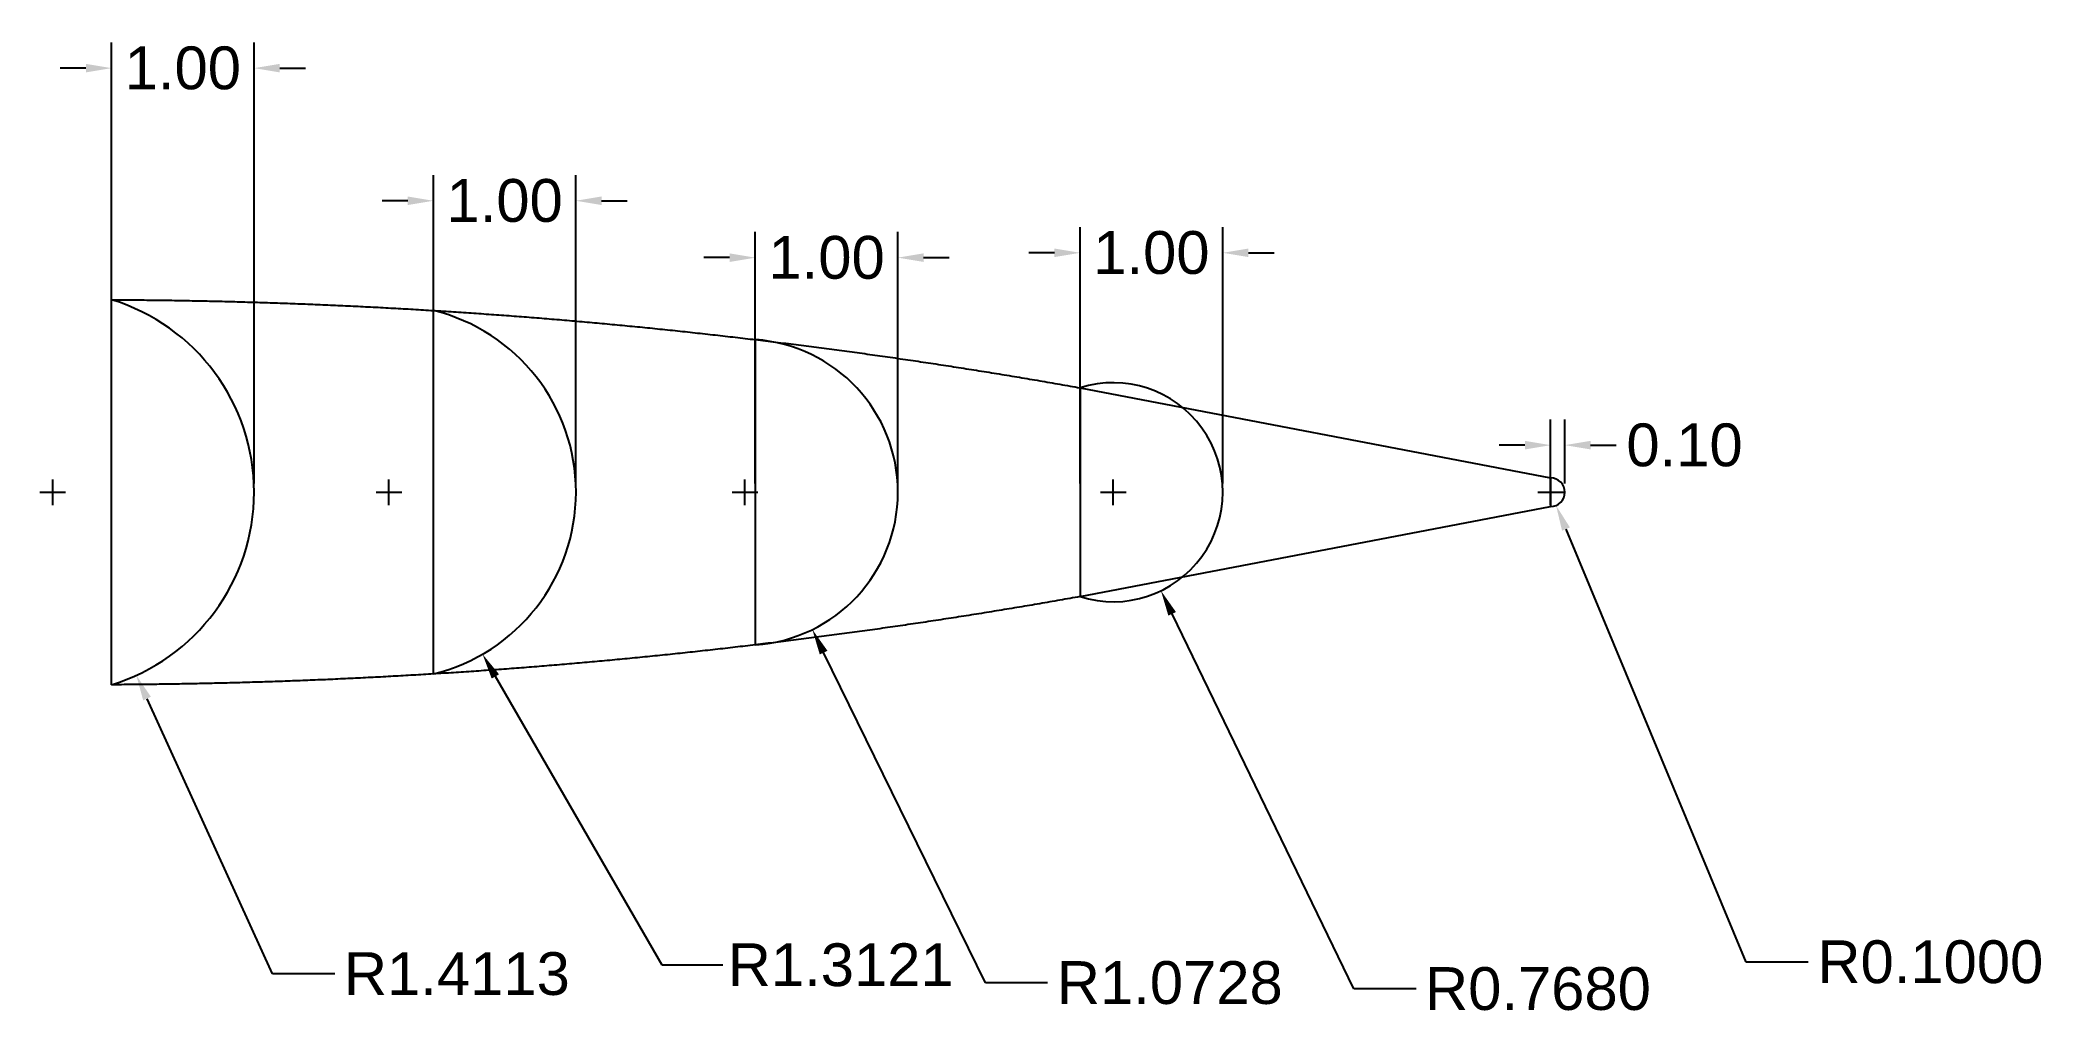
# Model space of a CAD drawing. Header units: inches. Extents: x 24.9 to 39, y 9.1 to 15.9.
import ezdxf

# ---------------------------------------------------------------- set-up
doc = ezdxf.new("R2010")
doc.units = ezdxf.units.IN
doc.header["$MEASUREMENT"] = 0
doc.layers.add('Anotari', color=40, linetype='Continuous')
doc.layers.add('Cadru', color=1, linetype='Continuous')
doc.styles.get("Standard").update_dxf_attribs({"font": 'arial.ttf'})
doc.dimstyles.get("Standard").update_dxf_attribs({"dimtxt": 0.18, "dimasz": 0.18, "dimexe": 0.18, "dimexo": 0.0625, "dimgap": 0.09, "dimtad": 0, "dimtih": 1, "dimtoh": 1, "dimdec": 4, "dimzin": 0, "dimdsep": 46, "dimtxsty": 'Standard', "dimcen": 0.09, "dimadec": 0, "dimazin": 0, "dimtfac": 1, "dimtdec": 4, "dimtofl": 0, "dimtmove": 0, "dimatfit": 3, "dimfxl": 1, "dimtolj": 1, "dimtzin": 0, "dimarcsym": 0})

# ---------------------------------------------------------------- blocks, each defined once
blk = doc.blocks.new('*D12')
at = {"layer": 'Anotari', "color": 0, "lineweight": -2, "transparency": 16777216}
for p, q in [((25.425, 12.808), (25.425, 15.9)), ((26.425, 12.808), (26.425, 15.9)), ((25.245, 15.72), (25.065, 15.72)), ((26.605, 15.72), (26.785, 15.72))]:
    blk.add_line(p, q, dxfattribs=at)
at = {"layer": 'Anotari', "color": 0, "transparency": 16777216}
for points in [[(25.245, 15.75), (25.245, 15.69), (25.425, 15.72)], [(26.605, 15.75), (26.605, 15.69), (26.425, 15.72)]]:
    blk.add_solid(points, dxfattribs=at)
at = {"layer": 'Defpoints', "color": 0, "transparency": 16777216}
for p in [(26.425, 15.72), (25.425, 12.746, 2.7), (26.425, 12.746, 2.7)]:
    blk.add_point(p, dxfattribs=at)
at = {"layer": 'Anotari', "color": 0, "transparency": 16777216, "insert": (25.925, 15.72), "char_height": 0.3, "attachment_point": 5}
blk.add_mtext('\\A1;1.00', dxfattribs=at)
blk = doc.blocks.new('*D13')
at = {"layer": 'Anotari', "color": 0, "lineweight": -2, "transparency": 16777216}
for p, q in [((27.682, 12.808), (27.682, 14.97)), ((28.682, 12.808), (28.682, 14.97)), ((27.502, 14.79), (27.322, 14.79)), ((28.862, 14.79), (29.042, 14.79))]:
    blk.add_line(p, q, dxfattribs=at)
at = {"layer": 'Anotari', "color": 0, "transparency": 16777216}
for points in [[(27.502, 14.82), (27.502, 14.76), (27.682, 14.79)], [(28.862, 14.82), (28.862, 14.76), (28.682, 14.79)]]:
    blk.add_solid(points, dxfattribs=at)
at = {"layer": 'Defpoints', "color": 0, "transparency": 16777216}
for p in [(28.682, 14.79), (27.682, 12.746, 2.301), (28.682, 12.746, 2.301)]:
    blk.add_point(p, dxfattribs=at)
at = {"layer": 'Anotari', "color": 0, "transparency": 16777216, "insert": (28.182, 14.79), "char_height": 0.3, "attachment_point": 5}
blk.add_mtext('\\A1;1.00', dxfattribs=at)
blk = doc.blocks.new('*D14')
at = {"layer": 'Anotari', "color": 0, "lineweight": -2, "transparency": 16777216}
for p, q in [((29.94, 12.808), (29.94, 14.571)), ((30.94, 12.808), (30.94, 14.571)), ((29.76, 14.391), (29.58, 14.391)), ((31.12, 14.391), (31.3, 14.391))]:
    blk.add_line(p, q, dxfattribs=at)
at = {"layer": 'Anotari', "color": 0, "transparency": 16777216}
for points in [[(29.76, 14.421), (29.76, 14.361), (29.94, 14.391)], [(31.12, 14.421), (31.12, 14.361), (30.94, 14.391)]]:
    blk.add_solid(points, dxfattribs=at)
at = {"layer": 'Defpoints', "color": 0, "transparency": 16777216}
for p in [(30.94, 14.391), (29.94, 12.746, 1.902), (30.94, 12.746, 1.902)]:
    blk.add_point(p, dxfattribs=at)
at = {"layer": 'Anotari', "color": 0, "transparency": 16777216, "insert": (30.44, 14.391), "char_height": 0.3, "attachment_point": 5}
blk.add_mtext('\\A1;1.00', dxfattribs=at)
blk = doc.blocks.new('*D15')
at = {"layer": 'Anotari', "color": 0, "lineweight": -2, "transparency": 16777216}
for p, q in [((32.218, 12.808), (32.218, 14.605)), ((33.218, 12.808), (33.218, 14.605)), ((32.038, 14.425), (31.858, 14.425)), ((33.398, 14.425), (33.578, 14.425))]:
    blk.add_line(p, q, dxfattribs=at)
at = {"layer": 'Anotari', "color": 0, "transparency": 16777216}
for points in [[(32.038, 14.455), (32.038, 14.395), (32.218, 14.425)], [(33.398, 14.455), (33.398, 14.395), (33.218, 14.425)]]:
    blk.add_solid(points, dxfattribs=at)
at = {"layer": 'Defpoints', "color": 0, "transparency": 16777216}
for p in [(33.218, 14.425), (32.218, 12.746, 1.5), (33.218, 12.746, 1.5)]:
    blk.add_point(p, dxfattribs=at)
at = {"layer": 'Anotari', "color": 0, "transparency": 16777216, "insert": (32.718, 14.425), "char_height": 0.3, "attachment_point": 5}
blk.add_mtext('\\A1;1.00', dxfattribs=at)
blk = doc.blocks.new('*D16')
at = {"layer": 'Anotari', "color": 0, "lineweight": -2, "transparency": 16777216}
for p, q in [((35.518, 12.808), (35.518, 13.256)), ((35.618, 12.808), (35.618, 13.256)), ((35.338, 13.076), (35.158, 13.076)), ((35.798, 13.076), (35.978, 13.076))]:
    blk.add_line(p, q, dxfattribs=at)
at = {"layer": 'Anotari', "color": 0, "transparency": 16777216}
for points in [[(35.338, 13.106), (35.338, 13.046), (35.518, 13.076)], [(35.798, 13.106), (35.798, 13.046), (35.618, 13.076)]]:
    blk.add_solid(points, dxfattribs=at)
at = {"layer": 'Defpoints', "color": 0, "transparency": 16777216}
for p in [(35.618, 13.076), (35.518, 12.746, 1.5), (35.618, 12.746, 1.5)]:
    blk.add_point(p, dxfattribs=at)
at = {"layer": 'Anotari', "color": 0, "transparency": 16777216, "insert": (36.457, 13.076), "char_height": 0.3, "attachment_point": 5}
blk.add_mtext('\\A1;0.10', dxfattribs=at)
blk = doc.blocks.new('*D17')
at = {"layer": 'Anotari', "color": 0, "lineweight": -2, "transparency": 16777216}
for p, q in [((25.013, 12.656), (25.013, 12.836)), ((24.923, 12.746), (25.103, 12.746)), ((26.555, 9.368), (25.674, 11.298)), ((26.99, 9.368), (26.555, 9.368))]:
    blk.add_line(p, q, dxfattribs=at)
at = {"layer": 'Anotari', "color": 0, "transparency": 16777216}
blk.add_solid([(25.701, 11.311), (25.647, 11.286), (25.599, 11.462)], dxfattribs=at)
at = {"layer": 'Defpoints', "color": 0, "transparency": 16777216}
for p in [(25.013, 12.746, 2.7), (25.599, 11.462, 2.7)]:
    blk.add_point(p, dxfattribs=at)
at = {"layer": 'Anotari', "color": 0, "transparency": 16777216, "insert": (27.847, 9.368), "char_height": 0.3, "attachment_point": 5}
blk.add_mtext('\\A1;R1.4113', dxfattribs=at)
blk = doc.blocks.new('*D18')
at = {"layer": 'Anotari', "color": 0, "lineweight": -2, "transparency": 16777216}
for p, q in [((27.37, 12.656), (27.37, 12.836)), ((27.28, 12.746), (27.46, 12.746)), ((29.286, 9.43), (28.117, 11.454)), ((29.712, 9.43), (29.286, 9.43))]:
    blk.add_line(p, q, dxfattribs=at)
at = {"layer": 'Anotari', "color": 0, "transparency": 16777216}
blk.add_solid([(28.143, 11.469), (28.091, 11.439), (28.027, 11.61)], dxfattribs=at)
at = {"layer": 'Defpoints', "color": 0, "transparency": 16777216}
for p in [(27.37, 12.746, 2.301), (28.027, 11.61, 2.301)]:
    blk.add_point(p, dxfattribs=at)
at = {"layer": 'Anotari', "color": 0, "transparency": 16777216, "insert": (30.539, 9.43), "char_height": 0.3, "attachment_point": 5}
blk.add_mtext('\\A1;R1.3121', dxfattribs=at)
blk = doc.blocks.new('*D19')
at = {"layer": 'Anotari', "color": 0, "lineweight": -2, "transparency": 16777216}
for p, q in [((29.867, 12.656), (29.867, 12.836)), ((29.777, 12.746), (29.957, 12.746)), ((31.555, 9.305), (30.419, 11.621)), ((31.99, 9.305), (31.555, 9.305))]:
    blk.add_line(p, q, dxfattribs=at)
at = {"layer": 'Anotari', "color": 0, "transparency": 16777216}
blk.add_solid([(30.446, 11.634), (30.392, 11.608), (30.34, 11.783)], dxfattribs=at)
at = {"layer": 'Defpoints', "color": 0, "transparency": 16777216}
for p in [(29.867, 12.746, 1.902), (30.34, 11.783, 1.902)]:
    blk.add_point(p, dxfattribs=at)
at = {"layer": 'Anotari', "color": 0, "transparency": 16777216, "insert": (32.847, 9.305), "char_height": 0.3, "attachment_point": 5}
blk.add_mtext('\\A1;R1.0728', dxfattribs=at)
blk = doc.blocks.new('*D20')
at = {"layer": 'Anotari', "color": 0, "lineweight": -2, "transparency": 16777216}
for p, q in [((32.45, 12.656), (32.45, 12.836)), ((32.36, 12.746), (32.54, 12.746)), ((34.138, 9.263), (32.864, 11.893)), ((34.574, 9.263), (34.138, 9.263))]:
    blk.add_line(p, q, dxfattribs=at)
at = {"layer": 'Anotari', "color": 0, "transparency": 16777216}
blk.add_solid([(32.89, 11.906), (32.837, 11.88), (32.785, 12.055)], dxfattribs=at)
at = {"layer": 'Defpoints', "color": 0, "transparency": 16777216}
for p in [(32.45, 12.746, 1.5), (32.785, 12.055, 1.5)]:
    blk.add_point(p, dxfattribs=at)
at = {"layer": 'Anotari', "color": 0, "transparency": 16777216, "insert": (35.429, 9.263), "char_height": 0.3, "attachment_point": 5}
blk.add_mtext('\\A1;R0.7680', dxfattribs=at)
blk = doc.blocks.new('*D21')
at = {"layer": 'Anotari', "color": 0, "lineweight": -2, "transparency": 16777216}
for p, q in [((35.518, 12.656), (35.518, 12.836)), ((35.428, 12.746), (35.608, 12.746)), ((36.89, 9.451), (35.626, 12.487)), ((37.325, 9.451), (36.89, 9.451))]:
    blk.add_line(p, q, dxfattribs=at)
at = {"layer": 'Anotari', "color": 0, "transparency": 16777216}
blk.add_solid([(35.653, 12.499), (35.598, 12.476), (35.556, 12.653)], dxfattribs=at)
at = {"layer": 'Defpoints', "color": 0, "transparency": 16777216}
for p in [(35.518, 12.746, 1.5), (35.556, 12.653, 1.5)]:
    blk.add_point(p, dxfattribs=at)
at = {"layer": 'Anotari', "color": 0, "transparency": 16777216, "insert": (38.181, 9.451), "char_height": 0.3, "attachment_point": 5}
blk.add_mtext('\\A1;R0.1000', dxfattribs=at)

msp = doc.modelspace()

# ---------------------------------------------------------------- linework, layer by layer
msp.add_line((35.51804, 12.74581, 1.49957), (35.61804, 12.74581, 1.49957))
at = {"layer": 'Cadru'}
for p, q in [((27.68245, 11.47138, 2.30108), (27.68245, 14.02024, 2.30108)), ((29.94025, 11.67547, 1.90216), (29.94025, 13.81614, 1.90216))]:
    msp.add_line(p, q, dxfattribs=at)
at = {"layer": 'Cadru', "extrusion": (-1, 5.07295e-11, 9.25308e-17)}
msp.add_line((32.21804, 13.47797, 1.49971), (32.21804, 12.01365, 1.49971), dxfattribs=at)
at = {"layer": 'Cadru', "extrusion": (-4.29357e-05, -7.68886e-11, -1)}
for p, q in [((32.21804, 13.47797, 1.49971), (32.21804, 12.01365, 1.49971)), ((32.21804, 13.47797, 1.49971), (35.51804, 12.84581, 1.49957)), ((35.51804, 12.84581, 1.49957), (35.51804, 12.64581, 1.49957)), ((32.21804, 12.01365, 1.49971), (35.51804, 12.64581, 1.49957))]:
    msp.add_line(p, q, dxfattribs=at)
at = {"layer": 'Cadru', "extrusion": (1, 1.7356e-13, -2.70008e-26)}
msp.add_line((35.51804, 12.84581, 1.49957), (35.51804, 12.64581, 1.49957), dxfattribs=at)
at = {"layer": 'Cadru'}
for centre, radius, start, end in [((25.0134, 12.74581, 2.7), 1.41125, 286.942289, 73.057711), ((27.37036, 12.74581, 2.30108), 1.31209, 283.759962, 76.240044), ((29.86745, 12.74581, 1.90216), 1.07281, 273.891394, 86.108606), ((32.45001, 12.74581, 1.49971), 0.76803, 252.420137, 107.579863), ((35.51804, 12.74581, 1.49957), 0.1, 270, 90)]:
    msp.add_arc(centre, radius, start, end, dxfattribs=at)
for points in [[(25.42465, 11.39581, 2.7), (25.42465, 12.74581, 2.7), (25.42465, 14.09581, 2.7)], [(32.21804, 13.47797, 1.49971), (32.21804, 12.74581, 1.49971), (32.21804, 12.01365, 1.49971)]]:
    msp.add_open_spline(points, degree=2, dxfattribs=at)
for points, weights in [([(25.42465, 14.09581, 2.7), (26.55462, 14.09091, 2.50035), (27.68245, 14.02024, 2.30108)], [1, 0.999588780626, 1]), ([(27.68245, 14.02024, 2.30108), (28.81424, 13.95119, 2.10111), (29.94025, 13.81614, 1.90216)], [1, 0.999585971295, 1]), ([(29.94025, 13.81614, 1.90216), (31.08401, 13.68086, 1.70007), (32.21804, 13.47797, 1.49971)], [1, 0.999572984663, 1]), ([(32.21804, 12.01365, 1.49971), (31.08401, 11.81075, 1.70007), (29.94025, 11.67547, 1.90216)], [1, 0.999572984663, 1]), ([(29.94025, 11.67547, 1.90216), (28.81424, 11.54043, 2.10111), (27.68245, 11.47138, 2.30108)], [1, 0.999585971295, 1]), ([(27.68245, 11.47138, 2.30108), (26.55462, 11.40071, 2.50035), (25.42465, 11.39581, 2.7)], [1, 0.999588780626, 1])]:
    msp.add_rational_spline(points, weights, degree=2, dxfattribs=at)

# ---------------------------------------------------------------- dimensions: what is measured, and where the dimension line sits
at = {"layer": 'Anotari'}
for base, p1, p2, picture, middle in [((26.42465, 15.72041), (25.42465, 12.74581, 2.7), (26.42465, 12.74581, 2.7), '*D12', (25.92465, 15.72041)), ((28.68245, 14.79012), (27.68245, 12.74581, 2.30108), (28.68245, 12.74581, 2.30108), '*D13', (28.18245, 14.79012)), ((33.21804, 14.42465), (32.21804, 12.74581, 1.49971), (33.21804, 12.74581, 1.49971), '*D15', (32.71804, 14.42465)), ((30.94025, 14.39143), (29.94025, 12.74581, 1.90216), (30.94025, 12.74581, 1.90216), '*D14', (30.44025, 14.39143)), ((35.61804, 13.07611), (35.51804, 12.74581, 1.49957), (35.61804, 12.74581, 1.49957), '*D16', (36.45716, 13.07611))]:
    dim = msp.add_linear_dim(base=base, p1=p1, p2=p2, dimstyle='Standard', override={"dimtxt": 0.3, "dimdec": 2}, dxfattribs=at)
    dim.commit()
    dim.dimension.update_dxf_attribs({"geometry": picture, "text_midpoint": middle})
for center, mpoint, picture, middle in [((25.0134, 12.74581, 2.7), (25.59928, 11.46192, 2.7), '*D17', (27.84674, 9.36751)), ((27.37036, 12.74581, 2.30108), (28.02677, 11.60972, 2.30108), '*D18', (30.53895, 9.43049)), ((29.86745, 12.74581, 1.90216), (30.3397, 11.78253, 1.90216), '*D19', (32.84665, 9.30454)), ((32.45001, 12.74581, 1.49971), (32.78499, 12.05468, 1.49971), '*D20', (35.42933, 9.26256)), ((35.51804, 12.74581, 1.49957), (35.55649, 12.65349, 1.49957), '*D21', (38.18116, 9.45148))]:
    dim = msp.add_radius_dim(center=center, mpoint=mpoint, dimstyle='Standard', override={"dimtxt": 0.3}, dxfattribs=at)
    dim.commit()
    dim.dimension.update_dxf_attribs({"geometry": picture, "text_midpoint": middle, "dimtype": 164})

doc.saveas('drawing.dxf')
